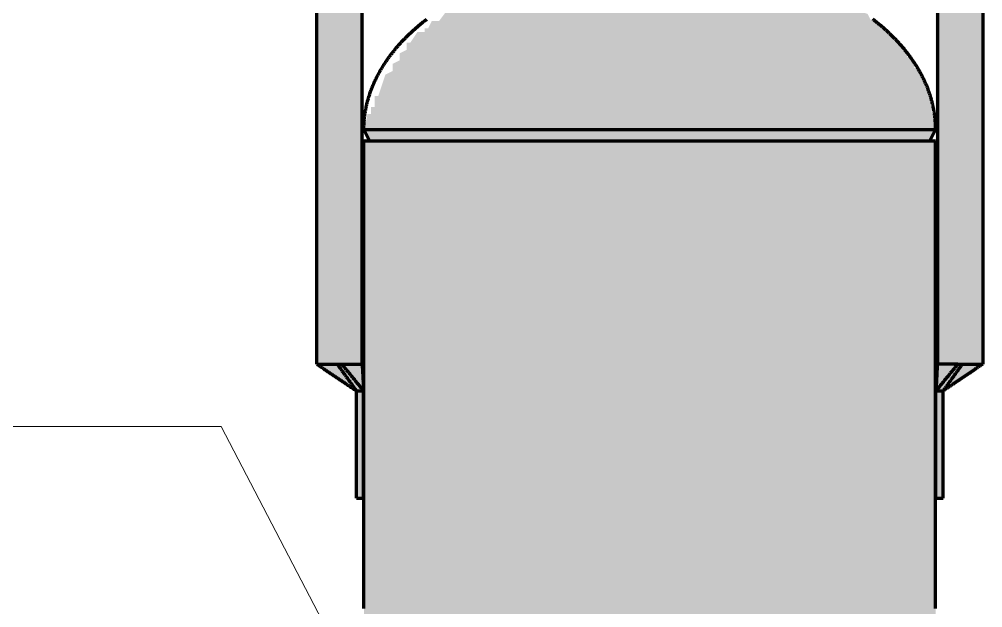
# Model space of a CAD drawing. Header units: millimetres. Extents: x 0 to 420, y 0 to 297.
# Drawn here: x 75.35 to 102.32, y 201.93 to 218.4 of the extents above; entities that cross this region are included whole.
import ezdxf

# ---------------------------------------------------------------- set-up
doc = ezdxf.new("R2010")
doc.units = ezdxf.units.MM
for name, color, linetype, lineweight in [('01-VISIBLE', 7, 'CONTINUOUS', 70), ('08-FINA', 5, 'CONTINUOUS', 18), ('13-GRAFICA', 30, 'CONTINUOUS', 18)]:
    doc.layers.add(name, color=color, linetype=linetype, lineweight=lineweight)

msp = doc.modelspace()

# ---------------------------------------------------------------- hatches: boundary and pattern name
at = {"layer": '13-GRAFICA', "true_color": 0xb21820}
h = msp.add_hatch(color=7, dxfattribs=at)
h.dxf.hatch_style = 1
h.paths.add_polyline_path([(83.7, 208.75), (83.7, 232.35), (83.8, 232.35), (83.8, 232.95), (83.9, 232.95), (83.9, 233.25), (84, 233.25), (84, 233.45), (84.1, 233.45), (84.1, 233.75), (84.2, 233.75), (84.3, 234.15), (84.6, 234.35), (84.6, 234.55), (84.9, 234.75), (84.9, 234.95), (85.2, 235.05), (85.8, 235.75), (86, 235.75), (86, 235.85), (86.2, 235.85), (86.2, 235.95), (86.4, 235.95), (86.4, 236.05), (86.6, 236.05), (86.6, 236.15), (86.8, 236.15), (86.8, 236.25), (87, 236.25), (87, 236.35), (87.7, 236.45), (87.7, 236.55), (88, 236.55), (88, 236.65), (88.8, 236.65), (88.8, 236.75), (97.2, 236.75), (97.2, 236.65), (98, 236.65), (98, 236.55), (98.3, 236.55), (98.3, 236.45), (98.7, 236.45), (98.7, 236.35), (99, 236.35), (99, 236.25), (99.2, 236.25), (99.2, 236.15), (99.4, 236.15), (99.4, 236.05), (99.6, 236.05), (99.6, 235.95), (100.2, 235.75), (100.8, 235.05), (101.1, 234.95), (101.1, 234.75), (101.2, 234.75), (101.2, 234.65), (101.4, 234.55), (101.4, 234.35), (101.7, 234.15), (101.7, 233.95), (101.8, 233.95), (101.8, 233.75), (101.9, 233.75), (101.9, 233.45), (102, 233.45), (102, 233.25), (102.1, 233.25), (102.2, 232.35), (102.3, 232.35), (102.3, 208.75), (102.2, 208.75), (102, 208.45), (101.8, 208.45), (101.7, 208.25), (101.5, 208.25), (101.4, 208.05), (101.2, 208.05), (101.2, 204.95), (101, 204.95), (101, 232.55), (100.9, 232.55), (100.9, 232.85), (100.8, 232.85), (100.8, 233.05), (100.7, 233.05), (100.7, 233.35), (100.6, 233.35), (100.5, 233.65), (100.2, 233.85), (100.2, 234.05), (100.1, 234.05), (100, 234.25), (99.8, 234.25), (99.8, 234.35), (99.7, 234.35), (99.5, 234.65), (99.3, 234.65), (99.2, 234.85), (99, 234.85), (99, 234.95), (98.8, 234.95), (98.8, 235.05), (98.6, 235.05), (98.6, 235.15), (98, 235.25), (98, 235.35), (97.5, 235.35), (97.5, 235.45), (88.5, 235.45), (88.5, 235.35), (88, 235.35), (88, 235.25), (87.7, 235.25), (87.7, 235.15), (87.4, 235.15), (87.4, 235.05), (86.8, 234.85), (86.8, 234.75), (86.5, 234.65), (86.2, 234.25), (86, 234.25), (86, 234.15), (85.8, 234.05), (85.8, 233.85), (85.5, 233.65), (85.5, 233.45), (85.3, 233.35), (85.3, 233.05), (85.2, 233.05), (85.2, 232.85), (85.1, 232.85), (85.1, 232.55), (85, 232.55), (85, 204.95), (84.8, 204.95), (84.8, 208.05), (84.6, 208.05), (84.5, 208.25), (84.3, 208.25), (84.2, 208.45), (84, 208.45), (84, 208.55)])
h = msp.add_hatch(color=7, dxfattribs=at)
h.dxf.hatch_style = 1
h.paths.add_polyline_path([(85, 215.25), (85.1, 215.75), (85.2, 215.75), (85.2, 215.95), (85.3, 215.95), (85.3, 216.25), (85.4, 216.25), (85.6, 216.85), (85.8, 216.95), (85.8, 217.15), (86, 217.25), (86, 217.45), (86.2, 217.55), (86.2, 217.75), (86.3, 217.75), (86.5, 218.05), (86.7, 218.05), (86.7, 218.15), (86.8, 218.15), (86.9, 218.35), (87.1, 218.35), (87.4, 218.75), (87.6, 218.75), (87.7, 218.95), (87.9, 218.95), (87.9, 219.05), (88.1, 219.05), (88.1, 219.15), (88.4, 219.15), (88.4, 219.25), (88.6, 219.25), (88.6, 219.35), (88.9, 219.35), (88.9, 219.45), (89.1, 219.45), (89.1, 219.55), (89.4, 219.55), (89.4, 219.65), (89.6, 219.65), (89.6, 219.75), (89.9, 219.75), (89.9, 219.85), (90.1, 219.85), (90.1, 219.95), (90.6, 219.95), (90.6, 220.05), (95.4, 220.05), (95.4, 219.95), (96.3, 219.85), (96.3, 219.75), (97.2, 219.55), (97.2, 219.45), (97.4, 219.45), (97.4, 219.35), (97.7, 219.35), (97.7, 219.25), (97.9, 219.25), (97.9, 219.15), (98.5, 218.95), (98.6, 218.75), (98.8, 218.75), (98.8, 218.65), (99.1, 218.55), (99.2, 218.35), (99.4, 218.35), (99.4, 218.25), (100.2, 217.55), (100.2, 217.35), (100.4, 217.25), (100.4, 217.05), (100.6, 216.95), (100.6, 216.75), (100.7, 216.75), (100.7, 216.55), (100.8, 216.55), (100.9, 215.75), (101, 215.75), (101, 215.25), (100.9, 215.25), (100.9, 215.05), (85.1, 215.05), (85.1, 215.25)])
h = msp.add_hatch(color=7, dxfattribs=at)
h.dxf.hatch_style = 1
h.paths.add_polyline_path([(85, 201.95), (85, 215.05), (85.1, 215.05), (85.1, 201.95)])
h = msp.add_hatch(color=7, dxfattribs=at)
h.dxf.hatch_style = 1
h.paths.add_polyline_path([(85.1, 201.95), (85.1, 215.05), (85.2, 215.05), (85.2, 201.95)])
h = msp.add_hatch(color=7, dxfattribs=at)
h.dxf.hatch_style = 1
h.paths.add_polyline_path([(85.2, 201.95), (85.2, 215.05), (85.3, 215.05), (85.3, 201.95), (85.3, 191.05), (85.3, 190.95), (85.3, 188.15), (85.3, 185.75), (85.2, 185.75), (85.2, 188.15), (85.2, 190.95), (85.2, 191.05)])
h = msp.add_hatch(color=7, dxfattribs=at)
h.dxf.hatch_style = 1
h.paths.add_polyline_path([(88.7, 215.05), (88.7, 201.95), (85.3, 201.95), (85.3, 215.05)])
h = msp.add_hatch(color=7, dxfattribs=at)
h.dxf.hatch_style = 1
h.paths.add_polyline_path([(91.9, 215.05), (91.9, 201.95), (88.7, 201.95), (88.7, 215.05)])
h = msp.add_hatch(color=7, dxfattribs=at)
h.dxf.hatch_style = 1
h.paths.add_polyline_path([(94.1, 215.05), (94.1, 201.95), (91.9, 201.95), (91.9, 215.05)])
h = msp.add_hatch(color=7, dxfattribs=at)
h.dxf.hatch_style = 1
h.paths.add_polyline_path([(97.3, 215.05), (97.3, 201.95), (94.1, 201.95), (94.1, 215.05)])
h = msp.add_hatch(color=7, dxfattribs=at)
h.dxf.hatch_style = 1
h.paths.add_polyline_path([(99.5, 215.05), (99.5, 201.95), (97.3, 201.95), (97.3, 215.05)])
h = msp.add_hatch(color=7, dxfattribs=at)
h.dxf.hatch_style = 1
h.paths.add_polyline_path([(100.7, 215.05), (100.7, 201.95), (99.5, 201.95), (99.5, 215.05)])
h = msp.add_hatch(color=7, dxfattribs=at)
h.dxf.hatch_style = 1
h.paths.add_polyline_path([(101, 215.05), (101, 201.95), (100.8, 201.95), (100.8, 191.05), (101, 191.05), (101, 185.75), (100.7, 185.75), (100.7, 191.05), (100.7, 201.95), (100.7, 215.05)])
at = {"layer": '13-GRAFICA', "true_color": 0xffffff}
h = msp.add_hatch(color=7, dxfattribs=at)
h.dxf.hatch_style = 1
h.paths.add_polyline_path([(85, 201.95), (85.2, 201.95), (85.2, 191.05), (85, 191.05)])
h = msp.add_hatch(color=7, dxfattribs=at)
h.dxf.hatch_style = 1
h.paths.add_polyline_path([(85.3, 191.05), (85.3, 201.95), (100.7, 201.95), (100.7, 191.05)])
h = msp.add_hatch(color=7, dxfattribs=at)
h.dxf.hatch_style = 1
h.paths.add_polyline_path([(101, 201.95), (101, 191.05), (100.8, 191.05), (100.8, 201.95)])

# ---------------------------------------------------------------- linework, layer by layer
at = {"layer": '01-VISIBLE'}
for p, q in [((83.68, 208.75), (83.68, 226.981)), ((84.95, 208.75), (84.95, 226.981)), ((101.05, 226.981), (101.05, 208.75)), ((102.32, 226.981), (102.32, 208.75)), ((85.16, 215), (85, 215.32)), ((100.84, 215), (101, 215.32)), ((85, 201.9127), (85, 215)), ((101, 201.9127), (101, 215)), ((84.79, 208), (84.99, 208)), ((84.79, 205), (84.79, 208)), ((84.99, 205), (84.99, 208)), ((101.01, 208), (101.21, 208)), ((101.01, 205), (101.01, 208)), ((101.21, 205), (101.21, 208)), ((84.79, 205), (84.99, 205)), ((101.01, 205), (101.21, 205))]:
    msp.add_line(p, q, dxfattribs=at)
for points in [[(85, 215.32), (85.0001, 215.345), (85.0004, 215.3701), (85.0008, 215.3951), (85.0016, 215.4202), (85.0025, 215.4452), (85.0036, 215.4702), (85.0049, 215.4952), (85.0065, 215.5202), (85.0082, 215.5452), (85.0102, 215.5702), (85.0124, 215.5952), (85.0147, 215.6201), (85.0173, 215.645), (85.0201, 215.6699), (85.0231, 215.6948), (85.0263, 215.7196), (85.0297, 215.7444), (85.0333, 215.7692), (85.037, 215.794), (85.041, 215.8187), (85.0452, 215.8434), (85.0496, 215.8681), (85.0542, 215.8927), (85.059, 215.9173), (85.0639, 215.9418), (85.0691, 215.9663), (85.0745, 215.9908), (85.08, 216.0152), (85.0858, 216.0396), (85.0917, 216.064), (85.0978, 216.0882), (85.1041, 216.1125), (85.1106, 216.1367), (85.1173, 216.1608), (85.1242, 216.1849), (85.1312, 216.2089), (85.1384, 216.2329), (85.1459, 216.2569), (85.1534, 216.2807), (85.1612, 216.3045), (85.1692, 216.3283), (85.1773, 216.352), (85.1856, 216.3756), (85.1941, 216.3992), (85.2027, 216.4227), (85.2115, 216.4461), (85.2205, 216.4695), (85.2297, 216.4928), (85.239, 216.5161), (85.2485, 216.5393), (85.2582, 216.5624), (85.268, 216.5854), (85.278, 216.6084), (85.2881, 216.6313), (85.2984, 216.6541), (85.3089, 216.6769), (85.3195, 216.6996), (85.3303, 216.7222), (85.3413, 216.7447), (85.3523, 216.7672), (85.3636, 216.7895), (85.375, 216.8118), (85.3865, 216.8341), (85.3982, 216.8562), (85.4101, 216.8783), (85.4221, 216.9003), (85.4342, 216.9222), (85.4465, 216.944), (85.4589, 216.9658), (85.4714, 216.9875), (85.4841, 217.0091), (85.497, 217.0306), (85.5099, 217.052), (85.523, 217.0733), (85.5363, 217.0946), (85.5496, 217.1158), (85.5631, 217.1369), (85.5768, 217.1579), (85.5905, 217.1789), (85.6044, 217.1997), (85.6184, 217.2205), (85.6325, 217.2412), (85.6468, 217.2618), (85.6611, 217.2823), (85.6756, 217.3027), (85.6902, 217.3231), (85.7049, 217.3434), (85.7197, 217.3635), (85.7347, 217.3837), (85.7497, 217.4037), (85.7649, 217.4236), (85.7802, 217.4435), (85.7955, 217.4632), (85.811, 217.4829), (85.8266, 217.5025), (85.8424, 217.522), (85.8582, 217.5414), (85.8741, 217.5608), (85.8901, 217.58), (85.9063, 217.5992), (85.9225, 217.6183), (85.9388, 217.6373), (85.9553, 217.6562), (85.9718, 217.675), (85.9884, 217.6937), (86.0051, 217.7124), (86.0219, 217.731), (86.0388, 217.7494), (86.0558, 217.7678), (86.0729, 217.7862), (86.0901, 217.8044), (86.1073, 217.8225), (86.1247, 217.8406), (86.1421, 217.8586), (86.1597, 217.8765), (86.1773, 217.8943), (86.195, 217.912), (86.2128, 217.9297), (86.2306, 217.9472), (86.2486, 217.9647), (86.2666, 217.9821), (86.2847, 217.9994), (86.3029, 218.0166), (86.3211, 218.0338), (86.3395, 218.0509), (86.3579, 218.0678), (86.3764, 218.0847), (86.3949, 218.1015), (86.4136, 218.1183), (86.4323, 218.1349), (86.4511, 218.1515), (86.4699, 218.168), (86.4888, 218.1844), (86.5078, 218.2007), (86.5269, 218.217), (86.546, 218.2331), (86.5652, 218.2492), (86.5845, 218.2652), (86.6038, 218.2812), (86.6232, 218.297), (86.6427, 218.3128), (86.6622, 218.3285), (86.6818, 218.3441), (86.7015, 218.3596), (86.7212, 218.3751), (86.741, 218.3904), (86.7608, 218.4057)], [(101, 215.32), (100.9999, 215.345), (100.9996, 215.3701), (100.9991, 215.3951), (100.9984, 215.4202), (100.9974, 215.4452), (100.9963, 215.4702), (100.995, 215.4952), (100.9934, 215.5202), (100.9917, 215.5452), (100.9897, 215.5702), (100.9876, 215.5951), (100.9852, 215.6201), (100.9826, 215.645), (100.9798, 215.6699), (100.9769, 215.6948), (100.9737, 215.7196), (100.9703, 215.7444), (100.9667, 215.7692), (100.9629, 215.794), (100.9589, 215.8187), (100.9548, 215.8434), (100.9504, 215.868), (100.9458, 215.8927), (100.941, 215.9173), (100.9361, 215.9418), (100.9309, 215.9663), (100.9256, 215.9908), (100.92, 216.0152), (100.9143, 216.0396), (100.9084, 216.0639), (100.9023, 216.0882), (100.896, 216.1125), (100.8895, 216.1367), (100.8828, 216.1608), (100.8759, 216.1849), (100.8689, 216.2089), (100.8617, 216.2329), (100.8542, 216.2568), (100.8466, 216.2807), (100.8389, 216.3045), (100.8309, 216.3283), (100.8228, 216.3519), (100.8145, 216.3756), (100.806, 216.3991), (100.7973, 216.4226), (100.7885, 216.4461), (100.7795, 216.4695), (100.7703, 216.4928), (100.761, 216.516), (100.7515, 216.5392), (100.7418, 216.5623), (100.732, 216.5853), (100.722, 216.6083), (100.7119, 216.6312), (100.7015, 216.654), (100.6911, 216.6768), (100.6804, 216.6995), (100.6697, 216.7221), (100.6587, 216.7446), (100.6476, 216.767), (100.6364, 216.7894), (100.625, 216.8117), (100.6134, 216.834), (100.6017, 216.8561), (100.5899, 216.8782), (100.5779, 216.9002), (100.5658, 216.9221), (100.5535, 216.9439), (100.5411, 216.9657), (100.5286, 216.9874), (100.5159, 217.009), (100.5031, 217.0305), (100.4901, 217.0519), (100.477, 217.0733), (100.4638, 217.0945), (100.4504, 217.1157), (100.4369, 217.1368), (100.4233, 217.1579), (100.4096, 217.1788), (100.3957, 217.1996), (100.3817, 217.2204), (100.3676, 217.2411), (100.3534, 217.2617), (100.339, 217.2822), (100.3245, 217.3027), (100.3099, 217.323), (100.2952, 217.3433), (100.2804, 217.3635), (100.2654, 217.3836), (100.2504, 217.4036), (100.2352, 217.4235), (100.2199, 217.4434), (100.2045, 217.4631), (100.189, 217.4828), (100.1734, 217.5024), (100.1577, 217.5219), (100.1419, 217.5413), (100.126, 217.5607), (100.11, 217.5799), (100.0938, 217.5991), (100.0776, 217.6182), (100.0613, 217.6372), (100.0449, 217.6561), (100.0283, 217.6749), (100.0117, 217.6936), (99.995, 217.7123), (99.9782, 217.7309), (99.9613, 217.7493), (99.9443, 217.7677), (99.9272, 217.7861), (99.91, 217.8043), (99.8928, 217.8224), (99.8754, 217.8405), (99.858, 217.8585), (99.8405, 217.8764), (99.8229, 217.8942), (99.8052, 217.9119), (99.7874, 217.9295), (99.7695, 217.9471), (99.7516, 217.9646), (99.7336, 217.982), (99.7154, 217.9993), (99.6973, 218.0165), (99.679, 218.0337), (99.6607, 218.0507), (99.6423, 218.0677), (99.6238, 218.0846), (99.6052, 218.1014), (99.5866, 218.1182), (99.5679, 218.1348), (99.5491, 218.1514), (99.5302, 218.1679), (99.5113, 218.1843), (99.4923, 218.2006), (99.4732, 218.2168), (99.4541, 218.233), (99.4349, 218.2491), (99.4156, 218.2651), (99.3963, 218.281), (99.3769, 218.2969), (99.3575, 218.3126), (99.3379, 218.3283), (99.3183, 218.3439), (99.2987, 218.3595), (99.279, 218.3749), (99.2592, 218.3903), (99.2394, 218.4056)], [(85, 215.32), (85.04, 215.32), (85.08, 215.32), (85.12, 215.32), (85.16, 215.32), (85.2, 215.32), (85.24, 215.32), (85.28, 215.32), (85.32, 215.32), (85.36, 215.32), (85.4, 215.32), (85.44, 215.32), (85.48, 215.32), (85.52, 215.32), (85.56, 215.32), (85.6, 215.32), (85.64, 215.32), (85.68, 215.32), (85.72, 215.32), (85.76, 215.32), (85.8, 215.32), (85.84, 215.32), (85.88, 215.32), (85.92, 215.32), (85.96, 215.32), (86, 215.32), (86.04, 215.32), (86.08, 215.32), (86.12, 215.32), (86.16, 215.32), (86.2, 215.32), (86.24, 215.32), (86.28, 215.32), (86.32, 215.32), (86.36, 215.32), (86.4, 215.32), (86.44, 215.32), (86.48, 215.32), (86.52, 215.32), (86.56, 215.32), (86.6, 215.32), (86.64, 215.32), (86.68, 215.32), (86.72, 215.32), (86.76, 215.32), (86.8, 215.32), (86.84, 215.32), (86.88, 215.32), (86.92, 215.32), (86.96, 215.32), (87, 215.32), (87.04, 215.32), (87.08, 215.32), (87.12, 215.32), (87.16, 215.32), (87.2, 215.32), (87.24, 215.32), (87.28, 215.32), (87.32, 215.32), (87.36, 215.32), (87.4, 215.32), (87.44, 215.32), (87.48, 215.32), (87.52, 215.32), (87.56, 215.32), (87.6, 215.32), (87.64, 215.32), (87.68, 215.32), (87.72, 215.32), (87.76, 215.32), (87.8, 215.32), (87.84, 215.32), (87.88, 215.32), (87.92, 215.32), (87.96, 215.32), (88, 215.32), (88.04, 215.32), (88.08, 215.32), (88.12, 215.32), (88.16, 215.32), (88.2, 215.32), (88.24, 215.32), (88.28, 215.32), (88.32, 215.32), (88.36, 215.32), (88.4, 215.32), (88.44, 215.32), (88.48, 215.32), (88.52, 215.32), (88.56, 215.32), (88.6, 215.32), (88.64, 215.32), (88.68, 215.32), (88.72, 215.32), (88.76, 215.32), (88.8, 215.32), (88.84, 215.32), (88.88, 215.32), (88.92, 215.32), (88.96, 215.32), (89, 215.32), (89.04, 215.32), (89.08, 215.32), (89.12, 215.32), (89.16, 215.32), (89.2, 215.32), (89.24, 215.32), (89.28, 215.32), (89.32, 215.32), (89.36, 215.32), (89.4, 215.32), (89.44, 215.32), (89.48, 215.32), (89.52, 215.32), (89.56, 215.32), (89.6, 215.32), (89.64, 215.32), (89.68, 215.32), (89.72, 215.32), (89.76, 215.32), (89.8, 215.32), (89.84, 215.32), (89.88, 215.32), (89.92, 215.32), (89.96, 215.32), (90, 215.32), (90.04, 215.32), (90.08, 215.32), (90.12, 215.32), (90.16, 215.32), (90.2, 215.32), (90.24, 215.32), (90.28, 215.32), (90.32, 215.32), (90.36, 215.32), (90.4, 215.32), (90.44, 215.32), (90.48, 215.32), (90.52, 215.32), (90.56, 215.32), (90.6, 215.32), (90.64, 215.32), (90.68, 215.32), (90.72, 215.32), (90.76, 215.32), (90.8, 215.32), (90.84, 215.32), (90.88, 215.32), (90.92, 215.32), (90.96, 215.32), (91, 215.32), (91.04, 215.32), (91.08, 215.32), (91.12, 215.32), (91.16, 215.32), (91.2, 215.32), (91.24, 215.32), (91.28, 215.32), (91.32, 215.32), (91.36, 215.32), (91.4, 215.32), (91.44, 215.32), (91.48, 215.32), (91.52, 215.32), (91.56, 215.32), (91.6, 215.32), (91.64, 215.32), (91.68, 215.32), (91.72, 215.32), (91.76, 215.32), (91.8, 215.32), (91.84, 215.32), (91.88, 215.32), (91.92, 215.32), (91.96, 215.32), (92, 215.32), (92.04, 215.32), (92.08, 215.32), (92.12, 215.32), (92.16, 215.32), (92.2, 215.32), (92.24, 215.32), (92.28, 215.32), (92.32, 215.32), (92.36, 215.32), (92.4, 215.32), (92.44, 215.32), (92.48, 215.32), (92.52, 215.32), (92.56, 215.32), (92.6, 215.32), (92.64, 215.32), (92.68, 215.32), (92.72, 215.32), (92.76, 215.32), (92.8, 215.32), (92.84, 215.32), (92.88, 215.32), (92.92, 215.32), (92.96, 215.32), (93, 215.32), (93.04, 215.32), (93.08, 215.32), (93.12, 215.32), (93.16, 215.32), (93.2, 215.32), (93.24, 215.32), (93.28, 215.32), (93.32, 215.32), (93.36, 215.32), (93.4, 215.32), (93.44, 215.32), (93.48, 215.32), (93.52, 215.32), (93.56, 215.32), (93.6, 215.32), (93.64, 215.32), (93.68, 215.32), (93.72, 215.32), (93.76, 215.32), (93.8, 215.32), (93.84, 215.32), (93.88, 215.32), (93.92, 215.32), (93.96, 215.32), (94, 215.32), (94.04, 215.32), (94.08, 215.32), (94.12, 215.32), (94.16, 215.32), (94.2, 215.32), (94.24, 215.32), (94.28, 215.32), (94.32, 215.32), (94.36, 215.32), (94.4, 215.32), (94.44, 215.32), (94.48, 215.32), (94.52, 215.32), (94.56, 215.32), (94.6, 215.32), (94.64, 215.32), (94.68, 215.32), (94.72, 215.32), (94.76, 215.32), (94.8, 215.32), (94.84, 215.32), (94.88, 215.32), (94.92, 215.32), (94.96, 215.32), (95, 215.32), (95.04, 215.32), (95.08, 215.32), (95.12, 215.32), (95.16, 215.32), (95.2, 215.32), (95.24, 215.32), (95.28, 215.32), (95.32, 215.32), (95.36, 215.32), (95.4, 215.32), (95.44, 215.32), (95.48, 215.32), (95.52, 215.32), (95.56, 215.32), (95.6, 215.32), (95.64, 215.32), (95.68, 215.32), (95.72, 215.32), (95.76, 215.32), (95.8, 215.32), (95.84, 215.32), (95.88, 215.32), (95.92, 215.32), (95.96, 215.32), (96, 215.32), (96.04, 215.32), (96.08, 215.32), (96.12, 215.32), (96.16, 215.32), (96.2, 215.32), (96.24, 215.32), (96.28, 215.32), (96.32, 215.32), (96.36, 215.32), (96.4, 215.32), (96.44, 215.32), (96.48, 215.32), (96.52, 215.32), (96.56, 215.32), (96.6, 215.32), (96.64, 215.32), (96.68, 215.32), (96.72, 215.32), (96.76, 215.32), (96.8, 215.32), (96.84, 215.32), (96.88, 215.32), (96.92, 215.32), (96.96, 215.32), (97, 215.32), (97.04, 215.32), (97.08, 215.32), (97.12, 215.32), (97.16, 215.32), (97.2, 215.32), (97.24, 215.32), (97.28, 215.32), (97.32, 215.32), (97.36, 215.32), (97.4, 215.32), (97.44, 215.32), (97.48, 215.32), (97.52, 215.32), (97.56, 215.32), (97.6, 215.32), (97.64, 215.32), (97.68, 215.32), (97.72, 215.32), (97.76, 215.32), (97.8, 215.32), (97.84, 215.32), (97.88, 215.32), (97.92, 215.32), (97.96, 215.32), (98, 215.32), (98.04, 215.32), (98.08, 215.32), (98.12, 215.32), (98.16, 215.32), (98.2, 215.32), (98.24, 215.32), (98.28, 215.32), (98.32, 215.32), (98.36, 215.32), (98.4, 215.32), (98.44, 215.32), (98.48, 215.32), (98.52, 215.32), (98.56, 215.32), (98.6, 215.32), (98.64, 215.32), (98.68, 215.32), (98.72, 215.32), (98.76, 215.32), (98.8, 215.32), (98.84, 215.32), (98.88, 215.32), (98.92, 215.32), (98.96, 215.32), (99, 215.32), (99.04, 215.32), (99.08, 215.32), (99.12, 215.32), (99.16, 215.32), (99.2, 215.32), (99.24, 215.32), (99.28, 215.32), (99.32, 215.32), (99.36, 215.32), (99.4, 215.32), (99.44, 215.32), (99.48, 215.32), (99.52, 215.32), (99.56, 215.32), (99.6, 215.32), (99.64, 215.32), (99.68, 215.32), (99.72, 215.32), (99.76, 215.32), (99.8, 215.32), (99.84, 215.32), (99.88, 215.32), (99.92, 215.32), (99.96, 215.32), (100, 215.32), (100.04, 215.32), (100.08, 215.32), (100.12, 215.32), (100.16, 215.32), (100.2, 215.32), (100.24, 215.32), (100.28, 215.32), (100.32, 215.32), (100.36, 215.32), (100.4, 215.32), (100.44, 215.32), (100.48, 215.32), (100.52, 215.32), (100.56, 215.32), (100.6, 215.32), (100.64, 215.32), (100.68, 215.32), (100.72, 215.32), (100.76, 215.32), (100.8, 215.32), (100.84, 215.32), (100.88, 215.32), (100.92, 215.32), (100.96, 215.32), (101, 215.32)], [(85, 215), (85.04, 215), (85.08, 215), (85.12, 215), (85.16, 215), (85.2, 215), (85.24, 215), (85.28, 215), (85.32, 215), (85.36, 215), (85.4, 215), (85.44, 215), (85.48, 215), (85.52, 215), (85.56, 215), (85.6, 215), (85.64, 215), (85.68, 215), (85.72, 215), (85.76, 215), (85.8, 215), (85.84, 215), (85.88, 215), (85.92, 215), (85.96, 215), (86, 215), (86.04, 215), (86.08, 215), (86.12, 215), (86.16, 215), (86.2, 215), (86.24, 215), (86.28, 215), (86.32, 215), (86.36, 215), (86.4, 215), (86.44, 215), (86.48, 215), (86.52, 215), (86.56, 215), (86.6, 215), (86.64, 215), (86.68, 215), (86.72, 215), (86.76, 215), (86.8, 215), (86.84, 215), (86.88, 215), (86.92, 215), (86.96, 215), (87, 215), (87.04, 215), (87.08, 215), (87.12, 215), (87.16, 215), (87.2, 215), (87.24, 215), (87.28, 215), (87.32, 215), (87.36, 215), (87.4, 215), (87.44, 215), (87.48, 215), (87.52, 215), (87.56, 215), (87.6, 215), (87.64, 215), (87.68, 215), (87.72, 215), (87.76, 215), (87.8, 215), (87.84, 215), (87.88, 215), (87.92, 215), (87.96, 215), (88, 215), (88.04, 215), (88.08, 215), (88.12, 215), (88.16, 215), (88.2, 215), (88.24, 215), (88.28, 215), (88.32, 215), (88.36, 215), (88.4, 215), (88.44, 215), (88.48, 215), (88.52, 215), (88.56, 215), (88.6, 215), (88.64, 215), (88.68, 215), (88.72, 215), (88.76, 215), (88.8, 215), (88.84, 215), (88.88, 215), (88.92, 215), (88.96, 215), (89, 215), (89.04, 215), (89.08, 215), (89.12, 215), (89.16, 215), (89.2, 215), (89.24, 215), (89.28, 215), (89.32, 215), (89.36, 215), (89.4, 215), (89.44, 215), (89.48, 215), (89.52, 215), (89.56, 215), (89.6, 215), (89.64, 215), (89.68, 215), (89.72, 215), (89.76, 215), (89.8, 215), (89.84, 215), (89.88, 215), (89.92, 215), (89.96, 215), (90, 215), (90.04, 215), (90.08, 215), (90.12, 215), (90.16, 215), (90.2, 215), (90.24, 215), (90.28, 215), (90.32, 215), (90.36, 215), (90.4, 215), (90.44, 215), (90.48, 215), (90.52, 215), (90.56, 215), (90.6, 215), (90.64, 215), (90.68, 215), (90.72, 215), (90.76, 215), (90.8, 215), (90.84, 215), (90.88, 215), (90.92, 215), (90.96, 215), (91, 215), (91.04, 215), (91.08, 215), (91.12, 215), (91.16, 215), (91.2, 215), (91.24, 215), (91.28, 215), (91.32, 215), (91.36, 215), (91.4, 215), (91.44, 215), (91.48, 215), (91.52, 215), (91.56, 215), (91.6, 215), (91.64, 215), (91.68, 215), (91.72, 215), (91.76, 215), (91.8, 215), (91.84, 215), (91.88, 215), (91.92, 215), (91.96, 215), (92, 215), (92.04, 215), (92.08, 215), (92.12, 215), (92.16, 215), (92.2, 215), (92.24, 215), (92.28, 215), (92.32, 215), (92.36, 215), (92.4, 215), (92.44, 215), (92.48, 215), (92.52, 215), (92.56, 215), (92.6, 215), (92.64, 215), (92.68, 215), (92.72, 215), (92.76, 215), (92.8, 215), (92.84, 215), (92.88, 215), (92.92, 215), (92.96, 215), (93, 215), (93.04, 215), (93.08, 215), (93.12, 215), (93.16, 215), (93.2, 215), (93.24, 215), (93.28, 215), (93.32, 215), (93.36, 215), (93.4, 215), (93.44, 215), (93.48, 215), (93.52, 215), (93.56, 215), (93.6, 215), (93.64, 215), (93.68, 215), (93.72, 215), (93.76, 215), (93.8, 215), (93.84, 215), (93.88, 215), (93.92, 215), (93.96, 215), (94, 215), (94.04, 215), (94.08, 215), (94.12, 215), (94.16, 215), (94.2, 215), (94.24, 215), (94.28, 215), (94.32, 215), (94.36, 215), (94.4, 215), (94.44, 215), (94.48, 215), (94.52, 215), (94.56, 215), (94.6, 215), (94.64, 215), (94.68, 215), (94.72, 215), (94.76, 215), (94.8, 215), (94.84, 215), (94.88, 215), (94.92, 215), (94.96, 215), (95, 215), (95.04, 215), (95.08, 215), (95.12, 215), (95.16, 215), (95.2, 215), (95.24, 215), (95.28, 215), (95.32, 215), (95.36, 215), (95.4, 215), (95.44, 215), (95.48, 215), (95.52, 215), (95.56, 215), (95.6, 215), (95.64, 215), (95.68, 215), (95.72, 215), (95.76, 215), (95.8, 215), (95.84, 215), (95.88, 215), (95.92, 215), (95.96, 215), (96, 215), (96.04, 215), (96.08, 215), (96.12, 215), (96.16, 215), (96.2, 215), (96.24, 215), (96.28, 215), (96.32, 215), (96.36, 215), (96.4, 215), (96.44, 215), (96.48, 215), (96.52, 215), (96.56, 215), (96.6, 215), (96.64, 215), (96.68, 215), (96.72, 215), (96.76, 215), (96.8, 215), (96.84, 215), (96.88, 215), (96.92, 215), (96.96, 215), (97, 215), (97.04, 215), (97.08, 215), (97.12, 215), (97.16, 215), (97.2, 215), (97.24, 215), (97.28, 215), (97.32, 215), (97.36, 215), (97.4, 215), (97.44, 215), (97.48, 215), (97.52, 215), (97.56, 215), (97.6, 215), (97.64, 215), (97.68, 215), (97.72, 215), (97.76, 215), (97.8, 215), (97.84, 215), (97.88, 215), (97.92, 215), (97.96, 215), (98, 215), (98.04, 215), (98.08, 215), (98.12, 215), (98.16, 215), (98.2, 215), (98.24, 215), (98.28, 215), (98.32, 215), (98.36, 215), (98.4, 215), (98.44, 215), (98.48, 215), (98.52, 215), (98.56, 215), (98.6, 215), (98.64, 215), (98.68, 215), (98.72, 215), (98.76, 215), (98.8, 215), (98.84, 215), (98.88, 215), (98.92, 215), (98.96, 215), (99, 215), (99.04, 215), (99.08, 215), (99.12, 215), (99.16, 215), (99.2, 215), (99.24, 215), (99.28, 215), (99.32, 215), (99.36, 215), (99.4, 215), (99.44, 215), (99.48, 215), (99.52, 215), (99.56, 215), (99.6, 215), (99.64, 215), (99.68, 215), (99.72, 215), (99.76, 215), (99.8, 215), (99.84, 215), (99.88, 215), (99.92, 215), (99.96, 215), (100, 215), (100.04, 215), (100.08, 215), (100.12, 215), (100.16, 215), (100.2, 215), (100.24, 215), (100.28, 215), (100.32, 215), (100.36, 215), (100.4, 215), (100.44, 215), (100.48, 215), (100.52, 215), (100.56, 215), (100.6, 215), (100.64, 215), (100.68, 215), (100.72, 215), (100.76, 215), (100.8, 215), (100.84, 215), (100.88, 215), (100.92, 215), (100.96, 215), (101, 215)], [(83.68, 208.75), (83.706, 208.75), (83.732, 208.75), (83.758, 208.75), (83.784, 208.75), (83.81, 208.75), (83.8359, 208.75), (83.8619, 208.75), (83.8879, 208.75), (83.9139, 208.75), (83.9399, 208.75), (83.9659, 208.75), (83.9919, 208.75), (84.0179, 208.75), (84.0439, 208.75), (84.0699, 208.75), (84.0959, 208.75), (84.1219, 208.75), (84.1478, 208.75), (84.1738, 208.75), (84.1998, 208.75), (84.2258, 208.75), (84.2518, 208.75)], [(83.68, 208.75), (83.7009, 208.7358), (83.7219, 208.7217), (83.7428, 208.7075), (83.7638, 208.6934), (83.7847, 208.6792), (83.8057, 208.6651), (83.8266, 208.6509), (83.8475, 208.6368), (83.8685, 208.6226), (83.8894, 208.6085), (83.9104, 208.5943), (83.9313, 208.5802), (83.9523, 208.566), (83.9732, 208.5519), (83.9942, 208.5377), (84.0151, 208.5236), (84.036, 208.5094), (84.057, 208.4953), (84.0779, 208.4811), (84.0989, 208.467), (84.1198, 208.4528), (84.1408, 208.4387), (84.1617, 208.4245), (84.1826, 208.4104), (84.2036, 208.3962), (84.2245, 208.3821), (84.2455, 208.3679), (84.2664, 208.3538), (84.2874, 208.3396), (84.3083, 208.3255), (84.3292, 208.3113), (84.3502, 208.2972), (84.3711, 208.283), (84.3921, 208.2689), (84.413, 208.2547), (84.434, 208.2406), (84.4549, 208.2264), (84.4758, 208.2123), (84.4968, 208.1981), (84.5177, 208.184), (84.5387, 208.1698), (84.5596, 208.1557), (84.5806, 208.1415), (84.6015, 208.1274), (84.6225, 208.1132), (84.6434, 208.0991), (84.6643, 208.0849), (84.6853, 208.0708), (84.7062, 208.0566), (84.7272, 208.0425), (84.7481, 208.0283), (84.7691, 208.0142), (84.79, 208)], [(84.2518, 208.75), (84.2729, 208.75), (84.2939, 208.75), (84.315, 208.75), (84.3361, 208.75), (84.3571, 208.75), (84.3782, 208.75)], [(84.2518, 208.75), (84.2668, 208.7292), (84.2817, 208.7083), (84.2967, 208.6875), (84.3116, 208.6667), (84.3266, 208.6458), (84.3415, 208.625), (84.3565, 208.6042), (84.3714, 208.5833), (84.3864, 208.5625), (84.4013, 208.5417), (84.4163, 208.5208), (84.4312, 208.5), (84.4462, 208.4792), (84.4611, 208.4583), (84.4761, 208.4375), (84.491, 208.4167), (84.506, 208.3958), (84.5209, 208.375), (84.5359, 208.3542), (84.5508, 208.3333), (84.5658, 208.3125), (84.5807, 208.2917), (84.5957, 208.2708), (84.6106, 208.25), (84.6256, 208.2292), (84.6405, 208.2083), (84.6555, 208.1875), (84.6704, 208.1667), (84.6854, 208.1458), (84.7003, 208.125), (84.7153, 208.1042), (84.7302, 208.0833), (84.7452, 208.0625), (84.7601, 208.0417), (84.7751, 208.0208), (84.79, 208)], [(84.3782, 208.75), (84.4042, 208.75), (84.4302, 208.75), (84.4562, 208.75), (84.4822, 208.75), (84.5081, 208.75), (84.5341, 208.75), (84.5601, 208.75), (84.5861, 208.75), (84.6121, 208.75), (84.6381, 208.75), (84.6641, 208.75), (84.6901, 208.75), (84.7161, 208.75), (84.7421, 208.75), (84.7681, 208.75), (84.7941, 208.75), (84.82, 208.75), (84.846, 208.75), (84.872, 208.75), (84.898, 208.75), (84.924, 208.75), (84.95, 208.75)], [(84.3782, 208.75), (84.3943, 208.7303), (84.4104, 208.7105), (84.4265, 208.6908), (84.4426, 208.6711), (84.4587, 208.6513), (84.4748, 208.6316), (84.4909, 208.6118), (84.507, 208.5921), (84.5231, 208.5724), (84.5392, 208.5526), (84.5553, 208.5329), (84.5714, 208.5132), (84.5875, 208.4934), (84.6036, 208.4737), (84.6197, 208.4539), (84.6358, 208.4342), (84.6519, 208.4145), (84.668, 208.3947), (84.6841, 208.375), (84.7002, 208.3553), (84.7163, 208.3355), (84.7324, 208.3158), (84.7485, 208.2961), (84.7646, 208.2763), (84.7807, 208.2566), (84.7968, 208.2368), (84.8129, 208.2171), (84.829, 208.1974), (84.8451, 208.1776), (84.8612, 208.1579), (84.8773, 208.1382), (84.8934, 208.1184), (84.9095, 208.0987), (84.9256, 208.0789), (84.9417, 208.0592), (84.9578, 208.0395), (84.9739, 208.0197), (84.99, 208)], [(84.95, 208.75), (84.9513, 208.725), (84.9527, 208.7), (84.954, 208.675), (84.9553, 208.65), (84.9567, 208.625), (84.958, 208.6), (84.9593, 208.575), (84.9607, 208.55), (84.962, 208.525), (84.9633, 208.5), (84.9647, 208.475), (84.966, 208.45), (84.9673, 208.425), (84.9687, 208.4), (84.97, 208.375), (84.9713, 208.35), (84.9727, 208.325), (84.974, 208.3), (84.9753, 208.275), (84.9767, 208.25), (84.978, 208.225), (84.9793, 208.2), (84.9807, 208.175), (84.982, 208.15), (84.9833, 208.125), (84.9847, 208.1), (84.986, 208.075), (84.9873, 208.05), (84.9887, 208.025), (84.99, 208)], [(101.6218, 208.75), (101.6057, 208.7303), (101.5896, 208.7105), (101.5735, 208.6908), (101.5574, 208.6711), (101.5413, 208.6513), (101.5252, 208.6316), (101.5091, 208.6118), (101.493, 208.5921), (101.4769, 208.5724), (101.4608, 208.5526), (101.4447, 208.5329), (101.4286, 208.5132), (101.4125, 208.4934), (101.3964, 208.4737), (101.3803, 208.4539), (101.3642, 208.4342), (101.3481, 208.4145), (101.332, 208.3947), (101.3159, 208.375), (101.2998, 208.3553), (101.2837, 208.3355), (101.2676, 208.3158), (101.2515, 208.2961), (101.2354, 208.2763), (101.2193, 208.2566), (101.2032, 208.2368), (101.1871, 208.2171), (101.171, 208.1974), (101.1549, 208.1776), (101.1388, 208.1579), (101.1227, 208.1382), (101.1066, 208.1184), (101.0905, 208.0987), (101.0744, 208.0789), (101.0583, 208.0592), (101.0422, 208.0395), (101.0261, 208.0197), (101.01, 208)], [(101.05, 208.75), (101.0487, 208.725), (101.0473, 208.7), (101.046, 208.675), (101.0447, 208.65), (101.0433, 208.625), (101.042, 208.6), (101.0407, 208.575), (101.0393, 208.55), (101.038, 208.525), (101.0367, 208.5), (101.0353, 208.475), (101.034, 208.45), (101.0327, 208.425), (101.0313, 208.4), (101.03, 208.375), (101.0287, 208.35), (101.0273, 208.325), (101.026, 208.3), (101.0247, 208.275), (101.0233, 208.25), (101.022, 208.225), (101.0207, 208.2), (101.0193, 208.175), (101.018, 208.15), (101.0167, 208.125), (101.0153, 208.1), (101.014, 208.075), (101.0127, 208.05), (101.0113, 208.025), (101.01, 208)], [(101.6218, 208.75), (101.5958, 208.75), (101.5698, 208.75), (101.5438, 208.75), (101.5178, 208.75), (101.4919, 208.75), (101.4659, 208.75), (101.4399, 208.75), (101.4139, 208.75), (101.3879, 208.75), (101.3619, 208.75), (101.3359, 208.75), (101.3099, 208.75), (101.2839, 208.75), (101.2579, 208.75), (101.2319, 208.75), (101.2059, 208.75), (101.18, 208.75), (101.154, 208.75), (101.128, 208.75), (101.102, 208.75), (101.076, 208.75), (101.05, 208.75)], [(102.32, 208.75), (102.2991, 208.7358), (102.2781, 208.7217), (102.2572, 208.7075), (102.2362, 208.6934), (102.2153, 208.6792), (102.1943, 208.6651), (102.1734, 208.6509), (102.1525, 208.6368), (102.1315, 208.6226), (102.1106, 208.6085), (102.0896, 208.5943), (102.0687, 208.5802), (102.0477, 208.566), (102.0268, 208.5519), (102.0058, 208.5377), (101.9849, 208.5236), (101.964, 208.5094), (101.943, 208.4953), (101.9221, 208.4811), (101.9011, 208.467), (101.8802, 208.4528), (101.8592, 208.4387), (101.8383, 208.4245), (101.8174, 208.4104), (101.7964, 208.3962), (101.7755, 208.3821), (101.7545, 208.3679), (101.7336, 208.3538), (101.7126, 208.3396), (101.6917, 208.3255), (101.6708, 208.3113), (101.6498, 208.2972), (101.6289, 208.283), (101.6079, 208.2689), (101.587, 208.2547), (101.566, 208.2406), (101.5451, 208.2264), (101.5242, 208.2123), (101.5032, 208.1981), (101.4823, 208.184), (101.4613, 208.1698), (101.4404, 208.1557), (101.4194, 208.1415), (101.3985, 208.1274), (101.3775, 208.1132), (101.3566, 208.0991), (101.3357, 208.0849), (101.3147, 208.0708), (101.2938, 208.0566), (101.2728, 208.0425), (101.2519, 208.0283), (101.2309, 208.0142), (101.21, 208)], [(101.7482, 208.75), (101.7332, 208.7292), (101.7183, 208.7083), (101.7033, 208.6875), (101.6884, 208.6667), (101.6734, 208.6458), (101.6585, 208.625), (101.6435, 208.6042), (101.6286, 208.5833), (101.6136, 208.5625), (101.5987, 208.5417), (101.5837, 208.5208), (101.5688, 208.5), (101.5538, 208.4792), (101.5389, 208.4583), (101.5239, 208.4375), (101.509, 208.4167), (101.494, 208.3958), (101.4791, 208.375), (101.4641, 208.3542), (101.4492, 208.3333), (101.4342, 208.3125), (101.4193, 208.2917), (101.4043, 208.2708), (101.3894, 208.25), (101.3744, 208.2292), (101.3595, 208.2083), (101.3445, 208.1875), (101.3296, 208.1667), (101.3146, 208.1458), (101.2997, 208.125), (101.2847, 208.1042), (101.2698, 208.0833), (101.2548, 208.0625), (101.2399, 208.0417), (101.2249, 208.0208), (101.21, 208)], [(101.6218, 208.75), (101.6429, 208.75), (101.6639, 208.75), (101.685, 208.75), (101.7061, 208.75), (101.7271, 208.75), (101.7482, 208.75)], [(101.7482, 208.75), (101.7742, 208.75), (101.8002, 208.75), (101.8262, 208.75), (101.8522, 208.75), (101.8781, 208.75), (101.9041, 208.75), (101.9301, 208.75), (101.9561, 208.75), (101.9821, 208.75), (102.0081, 208.75), (102.0341, 208.75), (102.0601, 208.75), (102.0861, 208.75), (102.1121, 208.75), (102.1381, 208.75), (102.1641, 208.75), (102.19, 208.75), (102.216, 208.75), (102.242, 208.75), (102.268, 208.75), (102.294, 208.75), (102.32, 208.75)]]:
    msp.add_lwpolyline(points, dxfattribs=at)
at = {"layer": '08-FINA'}
for p, q in [((81, 207), (36.648, 207)), ((93, 184), (81, 207))]:
    msp.add_line(p, q, dxfattribs=at)

doc.saveas('drawing.dxf')
